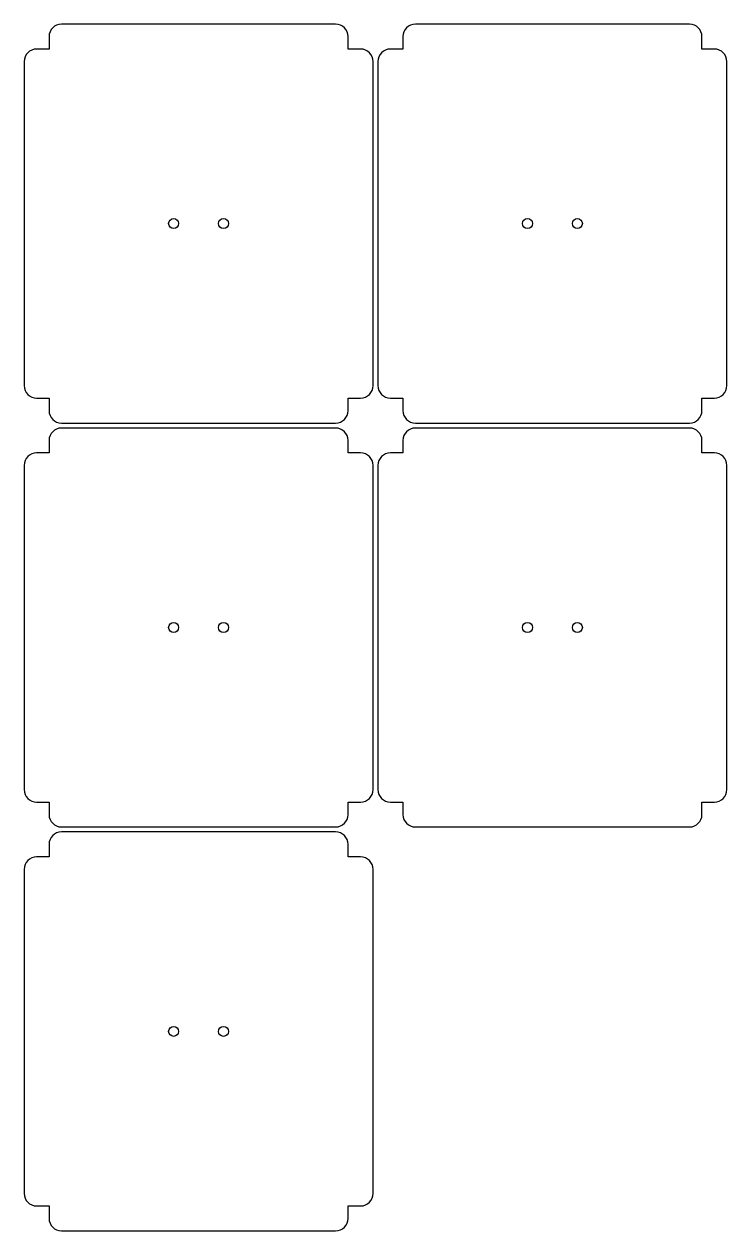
# Model space of a CAD drawing. Extents: x -2300 to 2026, y -6513 to 1502.
# Drawn here: x -1865.7 to -1583.7, y -5549.1 to -5065.1 of the extents above; entities that cross this region are included whole.
import ezdxf

# ---------------------------------------------------------------- set-up
doc = ezdxf.new("R2010")
doc.units = 0

msp = doc.modelspace()

# ---------------------------------------------------------------- linework, layer by layer
at = {"layer": 'Layer 1'}
for p, q in [((-1854.868449, -5067.310481), (-1855.328383, -5068.159928)), ((-1854.258862, -5066.571093), (-1854.868449, -5067.310481)), ((-1853.519424, -5065.961556), (-1854.258862, -5066.571093)), ((-1852.669934, -5065.501665), (-1853.519424, -5065.961556)), ((-1851.730192, -5065.211215), (-1852.669934, -5065.501665)), ((-1850.72, -5065.11), (-1851.730192, -5065.211215)), ((-1740.71956, -5065.11018), (-1850.72, -5065.11)), ((-1739.709391, -5065.211406), (-1740.71956, -5065.11018)), ((-1738.769709, -5065.501882), (-1739.709391, -5065.211406)), ((-1737.920304, -5065.961804), (-1738.769709, -5065.501882)), ((-1737.180963, -5066.57137), (-1737.920304, -5065.961804)), ((-1736.571473, -5067.310776), (-1737.180963, -5066.57137)), ((-1736.111625, -5068.160218), (-1736.571473, -5067.310776)), ((-1712.868449, -5067.310481), (-1713.328383, -5068.159928)), ((-1712.258862, -5066.571093), (-1712.868449, -5067.310481)), ((-1711.519424, -5065.961556), (-1712.258862, -5066.571093)), ((-1710.669934, -5065.501665), (-1711.519424, -5065.961556)), ((-1709.730192, -5065.211215), (-1710.669934, -5065.501665)), ((-1708.72, -5065.11), (-1709.730192, -5065.211215)), ((-1598.71945, -5065.11018), (-1708.72, -5065.11)), ((-1597.709317, -5065.211406), (-1598.71945, -5065.11018)), ((-1596.769663, -5065.501882), (-1597.709317, -5065.211406)), ((-1595.920277, -5065.961804), (-1596.769663, -5065.501882)), ((-1595.180949, -5066.57137), (-1595.920277, -5065.961804)), ((-1594.571468, -5067.310776), (-1595.180949, -5066.57137)), ((-1594.111623, -5068.160218), (-1594.571468, -5067.310776)), ((-1855.618863, -5069.099639), (-1855.72009, -5070.10982)), ((-1855.72009, -5070.10982), (-1855.72, -5075.11)), ((-1855.328383, -5068.159928), (-1855.618863, -5069.099639)), ((-1735.821204, -5069.099894), (-1736.111625, -5068.160218)), ((-1735.72, -5070.11), (-1735.821204, -5069.099894)), ((-1735.72, -5075.11), (-1735.72, -5070.11)), ((-1713.618863, -5069.099639), (-1713.72009, -5070.10982)), ((-1713.72009, -5070.10982), (-1713.72, -5075.11)), ((-1713.328383, -5068.159928), (-1713.618863, -5069.099639)), ((-1593.821204, -5069.099894), (-1594.111623, -5068.160218)), ((-1593.72, -5070.11), (-1593.821204, -5069.099894)), ((-1593.72, -5075.11), (-1593.72, -5070.11)), ((-1864.2585, -5076.571194), (-1864.868018, -5077.3106)), ((-1863.519142, -5075.961627), (-1864.2585, -5076.571194)), ((-1862.669741, -5075.501703), (-1863.519142, -5075.961627)), ((-1861.730095, -5075.211226), (-1862.669741, -5075.501703)), ((-1860.72, -5075.11), (-1861.730095, -5075.211226)), ((-1855.72, -5075.11), (-1860.72, -5075.11)), ((-1730.71982, -5075.11018), (-1735.72, -5075.11)), ((-1729.709565, -5075.211406), (-1730.71982, -5075.11018)), ((-1728.769819, -5075.501882), (-1729.709565, -5075.211406)), ((-1727.920367, -5075.961804), (-1728.769819, -5075.501882)), ((-1727.180995, -5076.57137), (-1727.920367, -5075.961804)), ((-1726.571487, -5077.310776), (-1727.180995, -5076.57137)), ((-1722.2585, -5076.571194), (-1722.868018, -5077.3106)), ((-1721.519142, -5075.961627), (-1722.2585, -5076.571194)), ((-1720.669741, -5075.501703), (-1721.519142, -5075.961627)), ((-1719.730095, -5075.211226), (-1720.669741, -5075.501703)), ((-1718.72, -5075.11), (-1719.730095, -5075.211226)), ((-1713.72, -5075.11), (-1718.72, -5075.11)), ((-1588.71982, -5075.11018), (-1593.72, -5075.11)), ((-1587.709565, -5075.211406), (-1588.71982, -5075.11018)), ((-1586.769819, -5075.501882), (-1587.709565, -5075.211406)), ((-1585.920367, -5075.961804), (-1586.769819, -5075.501882)), ((-1585.180995, -5076.57137), (-1585.920367, -5075.961804)), ((-1584.571487, -5077.310776), (-1585.180995, -5076.57137)), ((-1865.71956, -5080.10982), (-1865.72, -5210.11)), ((-1865.618345, -5079.099717), (-1865.71956, -5080.10982)), ((-1865.327899, -5078.160042), (-1865.618345, -5079.099717)), ((-1864.868018, -5077.3106), (-1865.327899, -5078.160042)), ((-1726.111629, -5078.160218), (-1726.571487, -5077.310776)), ((-1725.821205, -5079.099894), (-1726.111629, -5078.160218)), ((-1725.72, -5080.11), (-1725.821205, -5079.099894)), ((-1725.72018, -5210.10965), (-1725.72, -5080.11)), ((-1723.71956, -5080.10982), (-1723.72, -5210.11)), ((-1723.618345, -5079.099717), (-1723.71956, -5080.10982)), ((-1723.327899, -5078.160042), (-1723.618345, -5079.099717)), ((-1722.868018, -5077.3106), (-1723.327899, -5078.160042)), ((-1584.111629, -5078.160218), (-1584.571487, -5077.310776)), ((-1583.821205, -5079.099894), (-1584.111629, -5078.160218)), ((-1583.72, -5080.11), (-1583.821205, -5079.099894)), ((-1583.72018, -5210.10965), (-1583.72, -5080.11)), ((-1807.72003, -5145.1101), (-1807.562756, -5144.331587)), ((-1807.562756, -5144.331587), (-1807.133945, -5143.695874)), ((-1807.133945, -5143.695874), (-1806.498114, -5143.267278)), ((-1806.498114, -5143.267278), (-1805.71978, -5143.11012)), ((-1805.71978, -5143.11012), (-1804.941267, -5143.267278)), ((-1804.941267, -5143.267278), (-1804.305554, -5143.695873)), ((-1804.305554, -5143.695873), (-1803.876958, -5144.331587)), ((-1803.876958, -5144.331587), (-1803.7198, -5145.1101)), ((-1787.72023, -5145.1101), (-1787.562956, -5144.331587)), ((-1787.562956, -5144.331587), (-1787.134145, -5143.695874)), ((-1787.134145, -5143.695874), (-1786.498314, -5143.267278)), ((-1786.498314, -5143.267278), (-1785.71998, -5143.11012)), ((-1785.71998, -5143.11012), (-1784.941467, -5143.267278)), ((-1784.941467, -5143.267278), (-1784.305754, -5143.695873)), ((-1784.305754, -5143.695873), (-1783.877158, -5144.331587)), ((-1783.877158, -5144.331587), (-1783.72, -5145.1101)), ((-1665.71993, -5145.1101), (-1665.562656, -5144.331587)), ((-1665.562656, -5144.331587), (-1665.133845, -5143.695874)), ((-1665.133845, -5143.695874), (-1664.498014, -5143.267278)), ((-1664.498014, -5143.267278), (-1663.71968, -5143.11012)), ((-1663.71968, -5143.11012), (-1662.941167, -5143.267278)), ((-1662.941167, -5143.267278), (-1662.305454, -5143.695873)), ((-1662.305454, -5143.695873), (-1661.876858, -5144.331587)), ((-1661.876858, -5144.331587), (-1661.7197, -5145.1101)), ((-1645.72013, -5145.1101), (-1645.562856, -5144.331587)), ((-1645.562856, -5144.331587), (-1645.134045, -5143.695874)), ((-1645.134045, -5143.695874), (-1644.498214, -5143.267278)), ((-1644.498214, -5143.267278), (-1643.71988, -5143.11012)), ((-1643.71988, -5143.11012), (-1642.941367, -5143.267278)), ((-1642.941367, -5143.267278), (-1642.305654, -5143.695873)), ((-1642.305654, -5143.695873), (-1641.877058, -5144.331587)), ((-1641.877058, -5144.331587), (-1641.7199, -5145.1101)), ((-1807.562793, -5145.888502), (-1807.72003, -5145.1101)), ((-1807.134044, -5146.524228), (-1807.562793, -5145.888502)), ((-1806.498225, -5146.952885), (-1807.134044, -5146.524228)), ((-1805.71978, -5147.11008), (-1806.498225, -5146.952885)), ((-1804.941044, -5146.953036), (-1805.71978, -5147.11008)), ((-1804.305355, -5146.524427), (-1804.941044, -5146.953036)), ((-1803.876884, -5145.888651), (-1804.305355, -5146.524427)), ((-1803.7198, -5145.1101), (-1803.876884, -5145.888651)), ((-1803.7198, -5145.1101), (-1803.7198, -5145.1101)), ((-1787.562993, -5145.888502), (-1787.72023, -5145.1101)), ((-1787.134244, -5146.524228), (-1787.562993, -5145.888502)), ((-1786.498425, -5146.952885), (-1787.134244, -5146.524228)), ((-1785.71998, -5147.11008), (-1786.498425, -5146.952885)), ((-1784.941244, -5146.953036), (-1785.71998, -5147.11008)), ((-1784.305555, -5146.524427), (-1784.941244, -5146.953036)), ((-1783.877084, -5145.888651), (-1784.305555, -5146.524427)), ((-1783.72, -5145.1101), (-1783.877084, -5145.888651)), ((-1783.72, -5145.1101), (-1783.72, -5145.1101)), ((-1665.562693, -5145.888502), (-1665.71993, -5145.1101)), ((-1665.133944, -5146.524228), (-1665.562693, -5145.888502)), ((-1664.498125, -5146.952885), (-1665.133944, -5146.524228)), ((-1663.71968, -5147.11008), (-1664.498125, -5146.952885)), ((-1662.940944, -5146.953036), (-1663.71968, -5147.11008)), ((-1662.305255, -5146.524427), (-1662.940944, -5146.953036)), ((-1661.876784, -5145.888651), (-1662.305255, -5146.524427)), ((-1661.7197, -5145.1101), (-1661.876784, -5145.888651)), ((-1661.7197, -5145.1101), (-1661.7197, -5145.1101)), ((-1645.562893, -5145.888502), (-1645.72013, -5145.1101)), ((-1645.134144, -5146.524228), (-1645.562893, -5145.888502)), ((-1644.498325, -5146.952885), (-1645.134144, -5146.524228)), ((-1643.71988, -5147.11008), (-1644.498325, -5146.952885)), ((-1642.941144, -5146.953036), (-1643.71988, -5147.11008)), ((-1642.305455, -5146.524427), (-1642.941144, -5146.953036)), ((-1641.876984, -5145.888651), (-1642.305455, -5146.524427)), ((-1641.7199, -5145.1101), (-1641.876984, -5145.888651)), ((-1641.7199, -5145.1101), (-1641.7199, -5145.1101)), ((-1865.72, -5210.11), (-1865.618785, -5211.120203)), ((-1865.618785, -5211.120203), (-1865.328339, -5212.059974)), ((-1865.328339, -5212.059974), (-1864.868458, -5212.909506)), ((-1726.571665, -5212.909156), (-1726.111807, -5212.059624)), ((-1726.111807, -5212.059624), (-1725.821384, -5211.119853)), ((-1725.821384, -5211.119853), (-1725.72018, -5210.10965)), ((-1723.72, -5210.11), (-1723.618785, -5211.120203)), ((-1723.618785, -5211.120203), (-1723.328339, -5212.059974)), ((-1723.328339, -5212.059974), (-1722.868458, -5212.909506)), ((-1584.571665, -5212.909156), (-1584.111807, -5212.059624)), ((-1584.111807, -5212.059624), (-1583.821384, -5211.119853)), ((-1583.821384, -5211.119853), (-1583.72018, -5210.10965)), ((-1864.868458, -5212.909506), (-1864.25894, -5213.648993)), ((-1864.25894, -5213.648993), (-1863.519582, -5214.258627)), ((-1863.519582, -5214.258627), (-1862.670181, -5214.718602)), ((-1862.670181, -5214.718602), (-1861.730535, -5215.009112)), ((-1861.730535, -5215.009112), (-1860.72044, -5215.11035)), ((-1860.72044, -5215.11035), (-1855.72, -5215.11)), ((-1855.72, -5215.11), (-1855.72, -5220.11)), ((-1735.72044, -5220.10912), (-1735.72, -5215.11)), ((-1735.72, -5215.11), (-1730.72, -5215.11)), ((-1730.72, -5215.11), (-1729.709742, -5215.008762)), ((-1729.709742, -5215.008762), (-1728.769995, -5214.718252)), ((-1728.769995, -5214.718252), (-1727.920543, -5214.258277)), ((-1727.920543, -5214.258277), (-1727.181171, -5213.648643)), ((-1727.181171, -5213.648643), (-1726.571665, -5212.909156)), ((-1722.868458, -5212.909506), (-1722.25894, -5213.648993)), ((-1722.25894, -5213.648993), (-1721.519582, -5214.258627)), ((-1721.519582, -5214.258627), (-1720.670181, -5214.718602)), ((-1720.670181, -5214.718602), (-1719.730535, -5215.009112)), ((-1719.730535, -5215.009112), (-1718.72044, -5215.11035)), ((-1718.72044, -5215.11035), (-1713.72, -5215.11)), ((-1713.72, -5215.11), (-1713.72, -5220.11)), ((-1593.72055, -5220.10912), (-1593.72, -5215.11)), ((-1593.72, -5215.11), (-1588.72, -5215.11)), ((-1588.72, -5215.11), (-1587.709742, -5215.008762)), ((-1587.709742, -5215.008762), (-1586.769995, -5214.718252)), ((-1586.769995, -5214.718252), (-1585.920543, -5214.258277)), ((-1585.920543, -5214.258277), (-1585.181171, -5213.648643)), ((-1585.181171, -5213.648643), (-1584.571665, -5212.909156)), ((-1855.72, -5220.11), (-1855.618773, -5221.120226)), ((-1855.618773, -5221.120226), (-1855.328293, -5222.060057)), ((-1855.328293, -5222.060057), (-1854.868359, -5222.909674)), ((-1736.571982, -5222.908794), (-1736.112101, -5222.059177)), ((-1736.112101, -5222.059177), (-1735.821655, -5221.119346)), ((-1735.821655, -5221.119346), (-1735.72044, -5220.10912)), ((-1713.72, -5220.11), (-1713.618773, -5221.120226)), ((-1713.618773, -5221.120226), (-1713.328293, -5222.060057)), ((-1713.328293, -5222.060057), (-1712.868359, -5222.909674)), ((-1594.572086, -5222.908794), (-1594.11221, -5222.059177)), ((-1594.11221, -5222.059177), (-1593.821765, -5221.119346)), ((-1593.821765, -5221.119346), (-1593.72055, -5220.10912)), ((-1854.868359, -5222.909674), (-1854.258772, -5223.649258)), ((-1854.258772, -5223.649258), (-1853.519334, -5224.258989)), ((-1853.519334, -5224.258989), (-1852.669844, -5224.719049)), ((-1852.669844, -5224.719049), (-1851.730102, -5225.009619)), ((-1850.72, -5227.11), (-1851.730192, -5227.211215)), ((-1851.730102, -5225.009619), (-1850.71991, -5225.11088)), ((-1740.71956, -5227.11018), (-1850.72, -5227.11)), ((-1850.71991, -5225.11088), (-1740.72, -5225.11)), ((-1740.72, -5225.11), (-1739.709905, -5225.008739)), ((-1739.709391, -5227.211406), (-1740.71956, -5227.11018)), ((-1739.709905, -5225.008739), (-1738.770259, -5224.718169)), ((-1738.770259, -5224.718169), (-1737.920858, -5224.258109)), ((-1737.920858, -5224.258109), (-1737.1815, -5223.648377)), ((-1737.1815, -5223.648377), (-1736.571982, -5222.908794)), ((-1712.868359, -5222.909674), (-1712.258772, -5223.649258)), ((-1712.258772, -5223.649258), (-1711.519334, -5224.258989)), ((-1711.519334, -5224.258989), (-1710.669844, -5224.719049)), ((-1710.669844, -5224.719049), (-1709.730102, -5225.009619)), ((-1708.72, -5227.11), (-1709.730192, -5227.211215)), ((-1709.730102, -5225.009619), (-1708.71991, -5225.11088)), ((-1598.71945, -5227.11018), (-1708.72, -5227.11)), ((-1708.71991, -5225.11088), (-1598.72, -5225.11)), ((-1598.72, -5225.11), (-1597.709941, -5225.008739)), ((-1597.709317, -5227.211406), (-1598.71945, -5227.11018)), ((-1597.709941, -5225.008739), (-1596.770322, -5224.718169)), ((-1596.770322, -5224.718169), (-1595.920941, -5224.258109)), ((-1595.920941, -5224.258109), (-1595.181596, -5223.648377)), ((-1595.181596, -5223.648377), (-1594.572086, -5222.908794)), ((-1855.618863, -5231.099639), (-1855.72009, -5232.10982)), ((-1855.328383, -5230.159928), (-1855.618863, -5231.099639)), ((-1854.868449, -5229.310481), (-1855.328383, -5230.159928)), ((-1854.258862, -5228.571093), (-1854.868449, -5229.310481)), ((-1853.519424, -5227.961556), (-1854.258862, -5228.571093)), ((-1852.669934, -5227.501665), (-1853.519424, -5227.961556)), ((-1851.730192, -5227.211215), (-1852.669934, -5227.501665)), ((-1738.769709, -5227.501882), (-1739.709391, -5227.211406)), ((-1737.920304, -5227.961804), (-1738.769709, -5227.501882)), ((-1737.180963, -5228.57137), (-1737.920304, -5227.961804)), ((-1736.571473, -5229.310776), (-1737.180963, -5228.57137)), ((-1736.111625, -5230.160218), (-1736.571473, -5229.310776)), ((-1735.821204, -5231.099894), (-1736.111625, -5230.160218)), ((-1735.72, -5232.11), (-1735.821204, -5231.099894)), ((-1713.618863, -5231.099639), (-1713.72009, -5232.10982)), ((-1713.328383, -5230.159928), (-1713.618863, -5231.099639)), ((-1712.868449, -5229.310481), (-1713.328383, -5230.159928)), ((-1712.258862, -5228.571093), (-1712.868449, -5229.310481)), ((-1711.519424, -5227.961556), (-1712.258862, -5228.571093)), ((-1710.669934, -5227.501665), (-1711.519424, -5227.961556)), ((-1709.730192, -5227.211215), (-1710.669934, -5227.501665)), ((-1596.769663, -5227.501882), (-1597.709317, -5227.211406)), ((-1595.920277, -5227.961804), (-1596.769663, -5227.501882)), ((-1595.180949, -5228.57137), (-1595.920277, -5227.961804)), ((-1594.571468, -5229.310776), (-1595.180949, -5228.57137)), ((-1594.111623, -5230.160218), (-1594.571468, -5229.310776)), ((-1593.821204, -5231.099894), (-1594.111623, -5230.160218)), ((-1593.72, -5232.11), (-1593.821204, -5231.099894)), ((-1855.72009, -5232.10982), (-1855.72, -5237.11)), ((-1735.72, -5237.11), (-1735.72, -5232.11)), ((-1713.72009, -5232.10982), (-1713.72, -5237.11)), ((-1593.72, -5237.11), (-1593.72, -5232.11)), ((-1865.618345, -5241.099717), (-1865.71956, -5242.10982)), ((-1865.327899, -5240.160042), (-1865.618345, -5241.099717)), ((-1864.868018, -5239.3106), (-1865.327899, -5240.160042)), ((-1864.2585, -5238.571194), (-1864.868018, -5239.3106)), ((-1863.519142, -5237.961627), (-1864.2585, -5238.571194)), ((-1862.669741, -5237.501703), (-1863.519142, -5237.961627)), ((-1861.730095, -5237.211226), (-1862.669741, -5237.501703)), ((-1860.72, -5237.11), (-1861.730095, -5237.211226)), ((-1855.72, -5237.11), (-1860.72, -5237.11)), ((-1730.71982, -5237.11018), (-1735.72, -5237.11)), ((-1729.709565, -5237.211406), (-1730.71982, -5237.11018)), ((-1728.769819, -5237.501882), (-1729.709565, -5237.211406)), ((-1727.920367, -5237.961804), (-1728.769819, -5237.501882)), ((-1727.180995, -5238.57137), (-1727.920367, -5237.961804)), ((-1726.571487, -5239.310776), (-1727.180995, -5238.57137)), ((-1726.111629, -5240.160218), (-1726.571487, -5239.310776)), ((-1725.821205, -5241.099894), (-1726.111629, -5240.160218)), ((-1725.72, -5242.11), (-1725.821205, -5241.099894)), ((-1723.618345, -5241.099717), (-1723.71956, -5242.10982)), ((-1723.327899, -5240.160042), (-1723.618345, -5241.099717)), ((-1722.868018, -5239.3106), (-1723.327899, -5240.160042)), ((-1722.2585, -5238.571194), (-1722.868018, -5239.3106)), ((-1721.519142, -5237.961627), (-1722.2585, -5238.571194)), ((-1720.669741, -5237.501703), (-1721.519142, -5237.961627)), ((-1719.730095, -5237.211226), (-1720.669741, -5237.501703)), ((-1718.72, -5237.11), (-1719.730095, -5237.211226)), ((-1713.72, -5237.11), (-1718.72, -5237.11)), ((-1588.71982, -5237.11018), (-1593.72, -5237.11)), ((-1587.709565, -5237.211406), (-1588.71982, -5237.11018)), ((-1586.769819, -5237.501882), (-1587.709565, -5237.211406)), ((-1585.920367, -5237.961804), (-1586.769819, -5237.501882)), ((-1585.180995, -5238.57137), (-1585.920367, -5237.961804)), ((-1584.571487, -5239.310776), (-1585.180995, -5238.57137)), ((-1584.111629, -5240.160218), (-1584.571487, -5239.310776)), ((-1583.821205, -5241.099894), (-1584.111629, -5240.160218)), ((-1583.72, -5242.11), (-1583.821205, -5241.099894)), ((-1865.71956, -5242.10982), (-1865.72, -5372.11)), ((-1725.72018, -5372.10965), (-1725.72, -5242.11)), ((-1723.71956, -5242.10982), (-1723.72, -5372.11)), ((-1583.72018, -5372.10965), (-1583.72, -5242.11)), ((-1807.72003, -5307.1101), (-1807.562756, -5306.331587)), ((-1807.562793, -5307.888502), (-1807.72003, -5307.1101)), ((-1807.134044, -5308.524228), (-1807.562793, -5307.888502)), ((-1807.562756, -5306.331587), (-1807.133945, -5305.695874)), ((-1806.498225, -5308.952885), (-1807.134044, -5308.524228)), ((-1807.133945, -5305.695874), (-1806.498114, -5305.267278)), ((-1805.71978, -5309.11008), (-1806.498225, -5308.952885)), ((-1806.498114, -5305.267278), (-1805.71978, -5305.11012)), ((-1805.71978, -5305.11012), (-1804.941267, -5305.267278)), ((-1804.941044, -5308.953036), (-1805.71978, -5309.11008)), ((-1804.941267, -5305.267278), (-1804.305554, -5305.695873)), ((-1804.305355, -5308.524427), (-1804.941044, -5308.953036)), ((-1804.305554, -5305.695873), (-1803.876958, -5306.331587)), ((-1803.876884, -5307.888651), (-1804.305355, -5308.524427)), ((-1803.876958, -5306.331587), (-1803.7198, -5307.1101)), ((-1803.7198, -5307.1101), (-1803.876884, -5307.888651)), ((-1803.7198, -5307.1101), (-1803.7198, -5307.1101)), ((-1787.72023, -5307.1101), (-1787.562956, -5306.331587)), ((-1787.562993, -5307.888502), (-1787.72023, -5307.1101)), ((-1787.134244, -5308.524228), (-1787.562993, -5307.888502)), ((-1787.562956, -5306.331587), (-1787.134145, -5305.695874)), ((-1786.498425, -5308.952885), (-1787.134244, -5308.524228)), ((-1787.134145, -5305.695874), (-1786.498314, -5305.267278)), ((-1785.71998, -5309.11008), (-1786.498425, -5308.952885)), ((-1786.498314, -5305.267278), (-1785.71998, -5305.11012)), ((-1785.71998, -5305.11012), (-1784.941467, -5305.267278)), ((-1784.941244, -5308.953036), (-1785.71998, -5309.11008)), ((-1784.941467, -5305.267278), (-1784.305754, -5305.695873)), ((-1784.305555, -5308.524427), (-1784.941244, -5308.953036)), ((-1784.305754, -5305.695873), (-1783.877158, -5306.331587)), ((-1783.877084, -5307.888651), (-1784.305555, -5308.524427)), ((-1783.877158, -5306.331587), (-1783.72, -5307.1101)), ((-1783.72, -5307.1101), (-1783.877084, -5307.888651)), ((-1783.72, -5307.1101), (-1783.72, -5307.1101)), ((-1665.71993, -5307.1101), (-1665.562656, -5306.331587)), ((-1665.562693, -5307.888502), (-1665.71993, -5307.1101)), ((-1665.133944, -5308.524228), (-1665.562693, -5307.888502)), ((-1665.562656, -5306.331587), (-1665.133845, -5305.695874)), ((-1664.498125, -5308.952885), (-1665.133944, -5308.524228)), ((-1665.133845, -5305.695874), (-1664.498014, -5305.267278)), ((-1663.71968, -5309.11008), (-1664.498125, -5308.952885)), ((-1664.498014, -5305.267278), (-1663.71968, -5305.11012)), ((-1663.71968, -5305.11012), (-1662.941167, -5305.267278)), ((-1662.940944, -5308.953036), (-1663.71968, -5309.11008)), ((-1662.941167, -5305.267278), (-1662.305454, -5305.695873)), ((-1662.305255, -5308.524427), (-1662.940944, -5308.953036)), ((-1662.305454, -5305.695873), (-1661.876858, -5306.331587)), ((-1661.876784, -5307.888651), (-1662.305255, -5308.524427)), ((-1661.876858, -5306.331587), (-1661.7197, -5307.1101)), ((-1661.7197, -5307.1101), (-1661.876784, -5307.888651)), ((-1661.7197, -5307.1101), (-1661.7197, -5307.1101)), ((-1645.72013, -5307.1101), (-1645.562856, -5306.331587)), ((-1645.562893, -5307.888502), (-1645.72013, -5307.1101)), ((-1645.134144, -5308.524228), (-1645.562893, -5307.888502)), ((-1645.562856, -5306.331587), (-1645.134045, -5305.695874)), ((-1644.498325, -5308.952885), (-1645.134144, -5308.524228)), ((-1645.134045, -5305.695874), (-1644.498214, -5305.267278)), ((-1643.71988, -5309.11008), (-1644.498325, -5308.952885)), ((-1644.498214, -5305.267278), (-1643.71988, -5305.11012)), ((-1643.71988, -5305.11012), (-1642.941367, -5305.267278)), ((-1642.941144, -5308.953036), (-1643.71988, -5309.11008)), ((-1642.941367, -5305.267278), (-1642.305654, -5305.695873)), ((-1642.305455, -5308.524427), (-1642.941144, -5308.953036)), ((-1642.305654, -5305.695873), (-1641.877058, -5306.331587)), ((-1641.876984, -5307.888651), (-1642.305455, -5308.524427)), ((-1641.877058, -5306.331587), (-1641.7199, -5307.1101)), ((-1641.7199, -5307.1101), (-1641.876984, -5307.888651)), ((-1641.7199, -5307.1101), (-1641.7199, -5307.1101)), ((-1865.72, -5372.11), (-1865.618785, -5373.120203)), ((-1725.821384, -5373.119853), (-1725.72018, -5372.10965)), ((-1723.72, -5372.11), (-1723.618785, -5373.120203)), ((-1583.821384, -5373.119853), (-1583.72018, -5372.10965)), ((-1865.618785, -5373.120203), (-1865.328339, -5374.059974)), ((-1865.328339, -5374.059974), (-1864.868458, -5374.909506)), ((-1864.868458, -5374.909506), (-1864.25894, -5375.648993)), ((-1864.25894, -5375.648993), (-1863.519582, -5376.258627)), ((-1863.519582, -5376.258627), (-1862.670181, -5376.718602)), ((-1862.670181, -5376.718602), (-1861.730535, -5377.009112)), ((-1861.730535, -5377.009112), (-1860.72044, -5377.11035)), ((-1860.72044, -5377.11035), (-1855.72, -5377.11)), ((-1855.72, -5377.11), (-1855.72, -5382.11)), ((-1735.72044, -5382.10912), (-1735.72, -5377.11)), ((-1735.72, -5377.11), (-1730.72, -5377.11)), ((-1730.72, -5377.11), (-1729.709742, -5377.008762)), ((-1729.709742, -5377.008762), (-1728.769995, -5376.718252)), ((-1728.769995, -5376.718252), (-1727.920543, -5376.258277)), ((-1727.920543, -5376.258277), (-1727.181171, -5375.648643)), ((-1727.181171, -5375.648643), (-1726.571665, -5374.909156)), ((-1726.571665, -5374.909156), (-1726.111807, -5374.059624)), ((-1726.111807, -5374.059624), (-1725.821384, -5373.119853)), ((-1723.618785, -5373.120203), (-1723.328339, -5374.059974)), ((-1723.328339, -5374.059974), (-1722.868458, -5374.909506)), ((-1722.868458, -5374.909506), (-1722.25894, -5375.648993)), ((-1722.25894, -5375.648993), (-1721.519582, -5376.258627)), ((-1721.519582, -5376.258627), (-1720.670181, -5376.718602)), ((-1720.670181, -5376.718602), (-1719.730535, -5377.009112)), ((-1719.730535, -5377.009112), (-1718.72044, -5377.11035)), ((-1718.72044, -5377.11035), (-1713.72, -5377.11)), ((-1713.72, -5377.11), (-1713.72, -5382.11)), ((-1593.72055, -5382.10912), (-1593.72, -5377.11)), ((-1593.72, -5377.11), (-1588.72, -5377.11)), ((-1588.72, -5377.11), (-1587.709742, -5377.008762)), ((-1587.709742, -5377.008762), (-1586.769995, -5376.718252)), ((-1586.769995, -5376.718252), (-1585.920543, -5376.258277)), ((-1585.920543, -5376.258277), (-1585.181171, -5375.648643)), ((-1585.181171, -5375.648643), (-1584.571665, -5374.909156)), ((-1584.571665, -5374.909156), (-1584.111807, -5374.059624)), ((-1584.111807, -5374.059624), (-1583.821384, -5373.119853)), ((-1855.72, -5382.11), (-1855.618773, -5383.120226)), ((-1855.618773, -5383.120226), (-1855.328293, -5384.060057)), ((-1855.328293, -5384.060057), (-1854.868359, -5384.909674)), ((-1854.868359, -5384.909674), (-1854.258772, -5385.649258)), ((-1854.258772, -5385.649258), (-1853.519334, -5386.258989)), ((-1853.519334, -5386.258989), (-1852.669844, -5386.719049)), ((-1852.669844, -5386.719049), (-1851.730102, -5387.009619)), ((-1739.709905, -5387.008739), (-1738.770259, -5386.718169)), ((-1738.770259, -5386.718169), (-1737.920858, -5386.258109)), ((-1737.920858, -5386.258109), (-1737.1815, -5385.648377)), ((-1737.1815, -5385.648377), (-1736.571982, -5384.908794)), ((-1736.571982, -5384.908794), (-1736.112101, -5384.059177)), ((-1736.112101, -5384.059177), (-1735.821655, -5383.119346)), ((-1735.821655, -5383.119346), (-1735.72044, -5382.10912)), ((-1713.72, -5382.11), (-1713.618773, -5383.120226)), ((-1713.618773, -5383.120226), (-1713.328293, -5384.060057)), ((-1713.328293, -5384.060057), (-1712.868359, -5384.909674)), ((-1712.868359, -5384.909674), (-1712.258772, -5385.649258)), ((-1712.258772, -5385.649258), (-1711.519334, -5386.258989)), ((-1711.519334, -5386.258989), (-1710.669844, -5386.719049)), ((-1710.669844, -5386.719049), (-1709.730102, -5387.009619)), ((-1597.709941, -5387.008739), (-1596.770322, -5386.718169)), ((-1596.770322, -5386.718169), (-1595.920941, -5386.258109)), ((-1595.920941, -5386.258109), (-1595.181596, -5385.648377)), ((-1595.181596, -5385.648377), (-1594.572086, -5384.908794)), ((-1594.572086, -5384.908794), (-1594.11221, -5384.059177)), ((-1594.11221, -5384.059177), (-1593.821765, -5383.119346)), ((-1593.821765, -5383.119346), (-1593.72055, -5382.10912)), ((-1854.868449, -5391.310481), (-1855.328383, -5392.159928)), ((-1854.258862, -5390.571093), (-1854.868449, -5391.310481)), ((-1853.519424, -5389.961556), (-1854.258862, -5390.571093)), ((-1852.669934, -5389.501665), (-1853.519424, -5389.961556)), ((-1851.730192, -5389.211215), (-1852.669934, -5389.501665)), ((-1850.72, -5389.11), (-1851.730192, -5389.211215)), ((-1851.730102, -5387.009619), (-1850.71991, -5387.11088)), ((-1740.71956, -5389.11018), (-1850.72, -5389.11)), ((-1850.71991, -5387.11088), (-1740.72, -5387.11)), ((-1740.72, -5387.11), (-1739.709905, -5387.008739)), ((-1739.709391, -5389.211406), (-1740.71956, -5389.11018)), ((-1738.769709, -5389.501882), (-1739.709391, -5389.211406)), ((-1737.920304, -5389.961804), (-1738.769709, -5389.501882)), ((-1737.180963, -5390.57137), (-1737.920304, -5389.961804)), ((-1736.571473, -5391.310776), (-1737.180963, -5390.57137)), ((-1736.111625, -5392.160218), (-1736.571473, -5391.310776)), ((-1709.730102, -5387.009619), (-1708.71991, -5387.11088)), ((-1708.71991, -5387.11088), (-1598.72, -5387.11)), ((-1598.72, -5387.11), (-1597.709941, -5387.008739)), ((-1855.618863, -5393.099639), (-1855.72009, -5394.10982)), ((-1855.72009, -5394.10982), (-1855.72, -5399.11)), ((-1855.328383, -5392.159928), (-1855.618863, -5393.099639)), ((-1735.821204, -5393.099894), (-1736.111625, -5392.160218)), ((-1735.72, -5394.11), (-1735.821204, -5393.099894)), ((-1735.72, -5399.11), (-1735.72, -5394.11)), ((-1864.868018, -5401.3106), (-1865.327899, -5402.160042)), ((-1864.2585, -5400.571194), (-1864.868018, -5401.3106)), ((-1863.519142, -5399.961627), (-1864.2585, -5400.571194)), ((-1862.669741, -5399.501703), (-1863.519142, -5399.961627)), ((-1861.730095, -5399.211226), (-1862.669741, -5399.501703)), ((-1860.72, -5399.11), (-1861.730095, -5399.211226)), ((-1855.72, -5399.11), (-1860.72, -5399.11)), ((-1730.71982, -5399.11018), (-1735.72, -5399.11)), ((-1729.709565, -5399.211406), (-1730.71982, -5399.11018)), ((-1728.769819, -5399.501882), (-1729.709565, -5399.211406)), ((-1727.920367, -5399.961804), (-1728.769819, -5399.501882)), ((-1727.180995, -5400.57137), (-1727.920367, -5399.961804)), ((-1726.571487, -5401.310776), (-1727.180995, -5400.57137)), ((-1726.111629, -5402.160218), (-1726.571487, -5401.310776)), ((-1865.71956, -5404.10982), (-1865.72, -5534.11)), ((-1865.618345, -5403.099717), (-1865.71956, -5404.10982)), ((-1865.327899, -5402.160042), (-1865.618345, -5403.099717)), ((-1725.821205, -5403.099894), (-1726.111629, -5402.160218)), ((-1725.72, -5404.11), (-1725.821205, -5403.099894)), ((-1725.72018, -5534.10965), (-1725.72, -5404.11)), ((-1807.72003, -5469.1101), (-1807.562756, -5468.331587)), ((-1807.562793, -5469.888502), (-1807.72003, -5469.1101)), ((-1807.562756, -5468.331587), (-1807.133945, -5467.695874)), ((-1807.133945, -5467.695874), (-1806.498114, -5467.267278)), ((-1806.498114, -5467.267278), (-1805.71978, -5467.11012)), ((-1805.71978, -5467.11012), (-1804.941267, -5467.267278)), ((-1804.941267, -5467.267278), (-1804.305554, -5467.695873)), ((-1804.305554, -5467.695873), (-1803.876958, -5468.331587)), ((-1803.876958, -5468.331587), (-1803.7198, -5469.1101)), ((-1803.7198, -5469.1101), (-1803.876884, -5469.888651)), ((-1803.7198, -5469.1101), (-1803.7198, -5469.1101)), ((-1787.72023, -5469.1101), (-1787.562956, -5468.331587)), ((-1787.562993, -5469.888502), (-1787.72023, -5469.1101)), ((-1787.562956, -5468.331587), (-1787.134145, -5467.695874)), ((-1787.134145, -5467.695874), (-1786.498314, -5467.267278)), ((-1786.498314, -5467.267278), (-1785.71998, -5467.11012)), ((-1785.71998, -5467.11012), (-1784.941467, -5467.267278)), ((-1784.941467, -5467.267278), (-1784.305754, -5467.695873)), ((-1784.305754, -5467.695873), (-1783.877158, -5468.331587)), ((-1783.877158, -5468.331587), (-1783.72, -5469.1101)), ((-1783.72, -5469.1101), (-1783.877084, -5469.888651)), ((-1783.72, -5469.1101), (-1783.72, -5469.1101)), ((-1807.134044, -5470.524228), (-1807.562793, -5469.888502)), ((-1806.498225, -5470.952885), (-1807.134044, -5470.524228)), ((-1805.71978, -5471.11008), (-1806.498225, -5470.952885)), ((-1804.941044, -5470.953036), (-1805.71978, -5471.11008)), ((-1804.305355, -5470.524427), (-1804.941044, -5470.953036)), ((-1803.876884, -5469.888651), (-1804.305355, -5470.524427)), ((-1787.134244, -5470.524228), (-1787.562993, -5469.888502)), ((-1786.498425, -5470.952885), (-1787.134244, -5470.524228)), ((-1785.71998, -5471.11008), (-1786.498425, -5470.952885)), ((-1784.941244, -5470.953036), (-1785.71998, -5471.11008)), ((-1784.305555, -5470.524427), (-1784.941244, -5470.953036)), ((-1783.877084, -5469.888651), (-1784.305555, -5470.524427)), ((-1865.72, -5534.11), (-1865.618785, -5535.120203)), ((-1865.618785, -5535.120203), (-1865.328339, -5536.059974)), ((-1865.328339, -5536.059974), (-1864.868458, -5536.909506)), ((-1864.868458, -5536.909506), (-1864.25894, -5537.648993)), ((-1727.181171, -5537.648643), (-1726.571665, -5536.909156)), ((-1726.571665, -5536.909156), (-1726.111807, -5536.059624)), ((-1726.111807, -5536.059624), (-1725.821384, -5535.119853)), ((-1725.821384, -5535.119853), (-1725.72018, -5534.10965)), ((-1864.25894, -5537.648993), (-1863.519582, -5538.258627)), ((-1863.519582, -5538.258627), (-1862.670181, -5538.718602)), ((-1862.670181, -5538.718602), (-1861.730535, -5539.009112)), ((-1861.730535, -5539.009112), (-1860.72044, -5539.11035)), ((-1860.72044, -5539.11035), (-1855.72, -5539.11)), ((-1855.72, -5539.11), (-1855.72, -5544.11)), ((-1735.72044, -5544.10912), (-1735.72, -5539.11)), ((-1735.72, -5539.11), (-1730.72, -5539.11)), ((-1730.72, -5539.11), (-1729.709742, -5539.008762)), ((-1729.709742, -5539.008762), (-1728.769995, -5538.718252)), ((-1728.769995, -5538.718252), (-1727.920543, -5538.258277)), ((-1727.920543, -5538.258277), (-1727.181171, -5537.648643)), ((-1855.72, -5544.11), (-1855.618773, -5545.120226)), ((-1855.618773, -5545.120226), (-1855.328293, -5546.060057)), ((-1855.328293, -5546.060057), (-1854.868359, -5546.909674)), ((-1736.571982, -5546.908794), (-1736.112101, -5546.059177)), ((-1736.112101, -5546.059177), (-1735.821655, -5545.119346)), ((-1735.821655, -5545.119346), (-1735.72044, -5544.10912)), ((-1854.868359, -5546.909674), (-1854.258772, -5547.649258)), ((-1854.258772, -5547.649258), (-1853.519334, -5548.258989)), ((-1853.519334, -5548.258989), (-1852.669844, -5548.719049)), ((-1852.669844, -5548.719049), (-1851.730102, -5549.009619)), ((-1851.730102, -5549.009619), (-1850.71991, -5549.11088)), ((-1850.71991, -5549.11088), (-1740.72, -5549.11)), ((-1740.72, -5549.11), (-1739.709905, -5549.008739)), ((-1739.709905, -5549.008739), (-1738.770259, -5548.718169)), ((-1738.770259, -5548.718169), (-1737.920858, -5548.258109)), ((-1737.920858, -5548.258109), (-1737.1815, -5547.648377)), ((-1737.1815, -5547.648377), (-1736.571982, -5546.908794))]:
    msp.add_line(p, q, dxfattribs=at)

doc.saveas('drawing.dxf')
